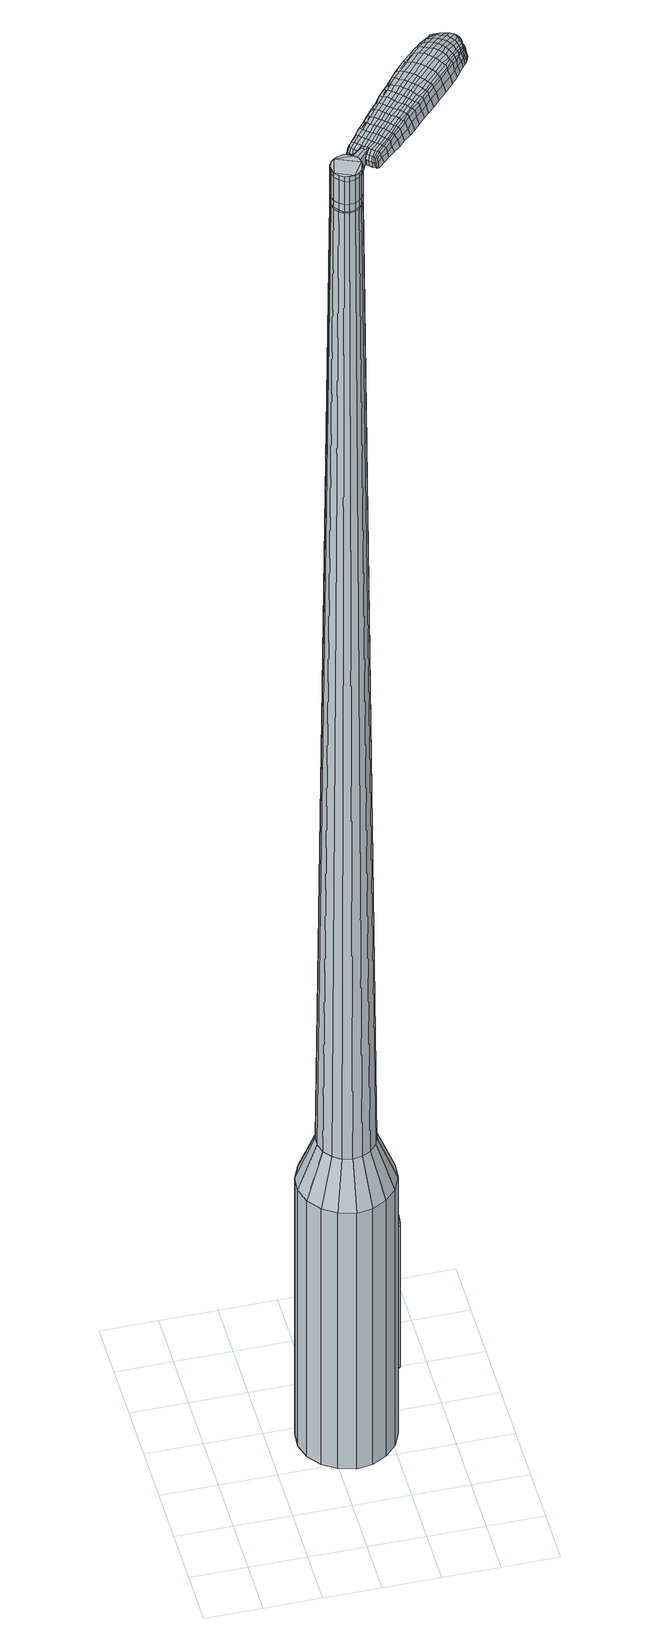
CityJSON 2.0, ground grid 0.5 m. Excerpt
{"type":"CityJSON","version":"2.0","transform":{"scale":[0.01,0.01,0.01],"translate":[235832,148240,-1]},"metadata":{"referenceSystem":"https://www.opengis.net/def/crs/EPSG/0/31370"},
"CityObjects":{
"object1":{"type":"GenericCityObject","attributes":{"cluster":173,"mean_distance_to_centroid":0.107,"new_centroid_x":235833.16,"new_centroid_y":148241.31,"mean_distance_to_camera":5.96,"H1":3.21,"H2":-4.63,"Z_final":111.15,"cluster2":-1,"proj_x":235837.68,"proj_y":148245.56,"id_line":53039,"bearing_l":136.77,"distance":6.2,"orientation":"right","G_obj":46.77},"geometry":[{"type":"MultiSurface","lod":"2","boundaries":[[[0,1,2,3]],[[1,4,5,2]],[[4,6,7,5]],[[6,8,9,7]],[[8,10,11,9]],[[10,12,13,11]],[[12,14,15,13]],[[14,16,17,15]],[[16,18,19,17]],[[18,20,21,19]],[[20,22,23,21]],[[22,24,25,23]],[[24,26,27,25]],[[26,28,29,27]],[[28,30,31,29]],[[30,32,33,31]],[[32,34,35,33]],[[34,0,3,35]],[[36,37,38,39]],[[38,40,41,42]],[[41,43,42]],[[42,44,45,46]],[[45,47,46]],[[46,48,49,50]],[[49,51,50]],[[42,46,50,38]],[[50,52,39,38]],[[53,36,39]],[[2,5,7,35]],[[7,9,11,15]],[[11,13,15]],[[15,17,19,23]],[[19,21,23]],[[23,25,27,31]],[[27,29,31]],[[15,23,31,7]],[[31,33,35,7]],[[3,2,35]],[[1,0,54,55]],[[0,34,56,54]],[[34,32,57,56]],[[32,30,58,57]],[[30,28,59,58]],[[28,26,60,59]],[[26,24,61,60]],[[24,22,62,61]],[[22,20,63,62]],[[20,18,64,63]],[[18,16,65,64]],[[16,14,66,65]],[[14,12,67,66]],[[12,10,68,67]],[[10,8,69,68]],[[8,6,70,69]],[[6,4,71,70]],[[4,1,55,71]],[[55,54,72,73]],[[54,56,74,72]],[[56,57,75,74]],[[57,58,76,75]],[[58,59,77,76]],[[59,60,78,77]],[[60,61,79,78]],[[61,62,80,79]],[[62,63,81,80]],[[63,64,82,81]],[[64,65,83,82]],[[65,66,84,83]],[[66,67,85,84]],[[67,68,86,85]],[[68,69,87,86]],[[69,70,88,87]],[[70,71,89,88]],[[71,55,73,89]],[[72,90,91,92]],[[93,94,90,72]],[[95,96,94,93]],[[76,97,96,95]],[[77,98,97,76]],[[78,99,98,77]],[[79,100,99,78]],[[80,101,100,79]],[[81,102,101,80]],[[82,103,102,81]],[[104,105,103,82]],[[106,107,105,104]],[[85,108,107,106]],[[86,109,108,85]],[[110,111,109,86]],[[112,113,111,110]],[[89,114,113,112]],[[92,91,114,89]],[[115,116,117,118]],[[119,115,118,120]],[[121,119,120,122]],[[123,121,122,124]],[[125,123,124,126]],[[127,125,126,128]],[[129,127,128,130]],[[131,129,130,132]],[[133,131,132,134]],[[135,133,134,136]],[[137,135,136,138]],[[139,137,138,140]],[[141,139,140,142]],[[143,141,142,144]],[[145,143,144,146]],[[147,145,146,148]],[[73,72,92]],[[74,93,72]],[[74,75,95,93]],[[75,76,95]],[[83,104,82]],[[83,84,106,104]],[[84,85,106]],[[87,110,86]],[[87,88,112,110]],[[88,89,112]],[[73,92,89]],[[149,91,90]],[[149,114,91]],[[150,113,114]],[[150,151,111,113]],[[151,109,111]],[[152,107,108]],[[152,153,105,107]],[[153,103,105]],[[154,96,97]],[[154,155,94,96]],[[155,90,94]],[[39,52,147,156]],[[149,90,157,148]],[[53,39,156,116]],[[90,155,117,157]],[[36,53,116,115]],[[155,154,118,117]],[[37,36,115,119]],[[154,97,120,118]],[[38,37,119,121]],[[97,98,122,120]],[[40,38,121,123]],[[98,99,124,122]],[[41,40,123,125]],[[99,100,126,124]],[[43,41,125,127]],[[100,101,128,126]],[[42,43,127,129]],[[101,102,130,128]],[[44,42,129,131]],[[102,103,132,130]],[[45,44,131,133]],[[103,153,134,132]],[[47,45,133,135]],[[153,152,136,134]],[[46,47,135,137]],[[152,108,138,136]],[[48,46,137,139]],[[108,109,140,138]],[[49,48,139,141]],[[109,151,142,140]],[[51,49,141,143]],[[151,150,144,142]],[[50,51,143,145]],[[150,114,146,144]],[[52,50,145,147]],[[114,149,148,146]],[[147,148,158,159]],[[148,157,160,158]],[[157,117,161,160]],[[117,116,162,161]],[[116,156,163,162]],[[156,147,159,163]],[[164,165,166,167]],[[168,164,167,169]],[[164,168,170,171]],[[165,164,171,172]],[[173,174,175,176]],[[177,173,176,178]],[[173,177,179,180]],[[174,173,180,181]],[[182,183,184,185]],[[186,182,185,187]],[[182,186,188,189]],[[183,182,189,190]],[[191,192,193,194]],[[195,191,194,196]],[[191,195,197,198]],[[192,191,198,199]],[[200,201,202,203]],[[204,200,203,205]],[[200,204,206,207]],[[201,200,207,208]],[[209,210,211,212]],[[213,209,212,214]],[[209,213,215,216]],[[210,209,216,217]],[[218,219,220,221]],[[210,218,221,211]],[[218,210,217,222]],[[219,218,222,223]],[[224,225,226,227]],[[219,224,227,220]],[[224,219,223,228]],[[225,224,228,229]],[[230,168,169,231]],[[225,230,231,226]],[[230,225,229,232]],[[168,230,232,170]],[[233,234,235,236]],[[237,233,236,238]],[[233,237,239,240]],[[234,233,240,241]],[[242,243,244,245]],[[234,242,245,235]],[[242,234,241,246]],[[243,242,246,247]],[[248,249,250,251]],[[243,248,251,244]],[[248,243,247,252]],[[249,248,252,253]],[[254,255,256,257]],[[249,254,257,250]],[[254,249,253,258]],[[255,254,258,259]],[[260,165,172,261]],[[255,260,261,256]],[[260,255,259,262]],[[165,260,262,166]],[[263,264,265,266]],[[267,263,266,268]],[[263,267,269,270]],[[264,263,270,271]],[[272,273,274,275]],[[264,272,275,265]],[[272,264,271,276]],[[273,272,276,277]],[[278,279,280,281]],[[273,278,281,274]],[[278,273,277,282]],[[279,278,282,283]],[[284,177,178,285]],[[279,284,285,280]],[[284,279,283,286]],[[177,284,286,179]],[[287,288,289,290]],[[291,287,290,292]],[[287,291,293,294]],[[288,287,294,295]],[[296,297,298,299]],[[288,296,299,289]],[[296,288,295,300]],[[297,296,300,301]],[[302,303,304,305]],[[297,302,305,298]],[[302,297,301,306]],[[303,302,306,307]],[[308,309,310,311]],[[303,308,311,304]],[[308,303,307,312]],[[309,308,312,313]],[[314,174,181,315]],[[309,314,315,310]],[[314,309,313,316]],[[174,314,316,175]],[[317,203,202,318]],[[319,317,318,320]],[[317,319,321,322]],[[203,317,322,205]],[[323,319,320,324]],[[325,323,324,326]],[[323,325,327,328]],[[319,323,328,321]],[[329,325,326,330]],[[331,329,330,332]],[[329,331,333,334]],[[325,329,334,327]],[[335,331,332,336]],[[337,335,336,338]],[[335,337,339,340]],[[331,335,340,333]],[[341,337,338,342]],[[192,341,342,193]],[[341,192,199,343]],[[337,341,343,339]],[[344,345,190,189]],[[346,344,189,188]],[[344,346,347,348]],[[345,344,348,349]],[[350,351,349,348]],[[352,350,348,347]],[[350,352,353,354]],[[351,350,354,355]],[[356,357,355,354]],[[358,356,354,353]],[[356,358,359,360]],[[357,356,360,361]],[[362,363,361,360]],[[364,362,360,359]],[[362,364,197,195]],[[363,362,195,196]],[[365,366,367,368]],[[267,365,368,269]],[[365,267,268,369]],[[366,365,369,370]],[[371,186,187,372]],[[366,371,372,367]],[[371,366,370,373]],[[186,371,373,188]],[[374,375,376,377]],[[213,374,377,215]],[[374,213,214,378]],[[375,374,378,379]],[[380,381,382,383]],[[375,380,383,376]],[[380,375,379,384]],[[381,380,384,385]],[[386,183,190,387]],[[381,386,387,382]],[[386,381,385,388]],[[183,386,388,184]],[[389,390,391,392]],[[171,389,392,172]],[[389,171,170,393]],[[390,389,393,394]],[[395,396,397,398]],[[390,395,398,391]],[[395,390,394,399]],[[396,395,399,400]],[[401,194,193,402]],[[396,401,402,397]],[[401,396,400,403]],[[194,401,403,196]],[[404,405,406,407]],[[176,404,407,178]],[[404,176,175,408]],[[405,404,408,409]],[[410,198,197,411]],[[405,410,411,406]],[[410,405,409,412]],[[198,410,412,199]],[[413,414,415,416]],[[291,413,416,293]],[[413,291,292,417]],[[414,413,417,418]],[[419,204,205,420]],[[414,419,420,415]],[[419,414,418,421]],[[204,419,421,206]],[[422,423,424,425]],[[237,422,425,239]],[[422,237,238,426]],[[423,422,426,427]],[[428,429,430,431]],[[423,428,431,424]],[[428,423,427,432]],[[429,428,432,433]],[[434,201,208,435]],[[429,434,435,430]],[[434,429,433,436]],[[201,434,436,202]],[[437,438,427,426]],[[236,437,426,238]],[[437,236,235,439]],[[438,437,439,440]],[[441,442,433,432]],[[438,441,432,427]],[[441,438,440,443]],[[442,441,443,444]],[[445,318,202,436]],[[442,445,436,433]],[[445,442,444,446]],[[318,445,446,320]],[[447,448,449,450]],[[294,447,450,295]],[[447,294,293,416]],[[448,447,416,415]],[[451,322,321,452]],[[448,451,452,449]],[[451,448,415,420]],[[322,451,420,205]],[[453,454,440,439]],[[245,453,439,235]],[[453,245,244,455]],[[454,453,455,456]],[[457,458,444,443]],[[454,457,443,440]],[[457,454,456,459]],[[458,457,459,460]],[[461,324,320,446]],[[458,461,446,444]],[[461,458,460,462]],[[324,461,462,326]],[[463,464,465,466]],[[300,463,466,301]],[[463,300,295,450]],[[464,463,450,449]],[[467,328,327,468]],[[464,467,468,465]],[[467,464,449,452]],[[328,467,452,321]],[[469,470,456,455]],[[251,469,455,244]],[[469,251,250,471]],[[470,469,471,472]],[[473,474,460,459]],[[470,473,459,456]],[[473,470,472,475]],[[474,473,475,476]],[[477,330,326,462]],[[474,477,462,460]],[[477,474,476,478]],[[330,477,478,332]],[[479,480,481,482]],[[306,479,482,307]],[[479,306,301,466]],[[480,479,466,465]],[[483,334,333,484]],[[480,483,484,481]],[[483,480,465,468]],[[334,483,468,327]],[[485,486,472,471]],[[257,485,471,250]],[[485,257,256,487]],[[486,485,487,488]],[[489,490,476,475]],[[486,489,475,472]],[[489,486,488,491]],[[490,489,491,492]],[[493,336,332,478]],[[490,493,478,476]],[[493,490,492,494]],[[336,493,494,338]],[[495,496,497,498]],[[312,495,498,313]],[[495,312,307,482]],[[496,495,482,481]],[[499,340,339,500]],[[496,499,500,497]],[[499,496,481,484]],[[340,499,484,333]],[[501,502,488,487]],[[261,501,487,256]],[[501,261,172,392]],[[502,501,392,391]],[[503,504,492,491]],[[502,503,491,488]],[[503,502,391,398]],[[504,503,398,397]],[[505,342,338,494]],[[504,505,494,492]],[[505,504,397,402]],[[342,505,402,193]],[[506,507,409,408]],[[316,506,408,175]],[[506,316,313,498]],[[507,506,498,497]],[[508,343,199,412]],[[507,508,412,409]],[[508,507,497,500]],[[343,508,500,339]],[[509,510,370,369]],[[266,509,369,268]],[[509,266,265,511]],[[510,509,511,512]],[[513,346,188,373]],[[510,513,373,370]],[[513,510,512,514]],[[346,513,514,347]],[[515,516,517,518]],[[216,515,518,217]],[[515,216,215,377]],[[516,515,377,376]],[[519,520,521,522]],[[516,519,522,517]],[[519,516,376,383]],[[520,519,383,382]],[[523,345,349,524]],[[520,523,524,521]],[[523,520,382,387]],[[345,523,387,190]],[[525,526,512,511]],[[275,525,511,265]],[[525,275,274,527]],[[526,525,527,528]],[[529,352,347,514]],[[526,529,514,512]],[[529,526,528,530]],[[352,529,530,353]],[[531,532,533,534]],[[222,531,534,223]],[[531,222,217,518]],[[532,531,518,517]],[[535,536,537,538]],[[532,535,538,533]],[[535,532,517,522]],[[536,535,522,521]],[[539,351,355,540]],[[536,539,540,537]],[[539,536,521,524]],[[351,539,524,349]],[[541,542,528,527]],[[281,541,527,274]],[[541,281,280,543]],[[542,541,543,544]],[[545,358,353,530]],[[542,545,530,528]],[[545,542,544,546]],[[358,545,546,359]],[[547,548,549,550]],[[228,547,550,229]],[[547,228,223,534]],[[548,547,534,533]],[[551,552,553,554]],[[548,551,554,549]],[[551,548,533,538]],[[552,551,538,537]],[[555,357,361,556]],[[552,555,556,553]],[[555,552,537,540]],[[357,555,540,355]],[[557,558,544,543]],[[285,557,543,280]],[[557,285,178,407]],[[558,557,407,406]],[[559,364,359,546]],[[558,559,546,544]],[[559,558,406,411]],[[364,559,411,197]],[[560,561,394,393]],[[232,560,393,170]],[[560,232,229,550]],[[561,560,550,549]],[[562,563,400,399]],[[561,562,399,394]],[[562,561,549,554]],[[563,562,554,553]],[[564,363,196,403]],[[563,564,403,400]],[[564,563,553,556]],[[363,564,556,361]],[[565,566,567,568]],[[568,567,569,570]],[[571,569,567,572]],[[572,567,566,573]],[[574,575,576,577]],[[577,576,578,579]],[[580,578,576,581]],[[581,576,575,582]],[[583,584,585,586]],[[586,585,587,588]],[[589,587,585,590]],[[590,585,584,591]],[[592,593,594,595]],[[595,594,596,597]],[[598,596,594,599]],[[599,594,593,600]],[[601,602,603,604]],[[604,603,605,606]],[[607,605,603,608]],[[608,603,602,609]],[[610,611,612,613]],[[613,612,614,615]],[[616,614,612,617]],[[617,612,611,618]],[[619,620,621,622]],[[622,621,611,610]],[[618,611,621,623]],[[623,621,620,624]],[[625,626,627,628]],[[628,627,620,619]],[[624,620,627,629]],[[629,627,626,630]],[[570,569,631,632]],[[632,631,626,625]],[[630,626,631,633]],[[633,631,569,571]],[[634,635,636,637]],[[637,636,638,639]],[[640,638,636,641]],[[641,636,635,642]],[[643,644,645,646]],[[646,645,635,634]],[[642,635,645,647]],[[647,645,644,648]],[[649,650,651,652]],[[652,651,644,643]],[[648,644,651,653]],[[653,651,650,654]],[[655,656,657,658]],[[658,657,650,649]],[[654,650,657,659]],[[659,657,656,660]],[[573,566,661,662]],[[662,661,656,655]],[[660,656,661,663]],[[663,661,566,565]],[[664,665,666,667]],[[667,666,668,669]],[[670,668,666,671]],[[671,666,665,672]],[[673,674,675,676]],[[676,675,665,664]],[[672,665,675,677]],[[677,675,674,678]],[[679,680,681,682]],[[682,681,674,673]],[[678,674,681,683]],[[683,681,680,684]],[[579,578,685,686]],[[686,685,680,679]],[[684,680,685,687]],[[687,685,578,580]],[[688,689,690,691]],[[691,690,692,693]],[[694,692,690,695]],[[695,690,689,696]],[[697,698,699,700]],[[700,699,689,688]],[[696,689,699,701]],[[701,699,698,702]],[[703,704,705,706]],[[706,705,698,697]],[[702,698,705,707]],[[707,705,704,708]],[[709,710,711,712]],[[712,711,704,703]],[[708,704,711,713]],[[713,711,710,714]],[[582,575,715,716]],[[716,715,710,709]],[[714,710,715,717]],[[717,715,575,574]],[[601,604,718,719]],[[719,718,720,721]],[[722,720,718,723]],[[723,718,604,606]],[[721,720,724,725]],[[725,724,726,727]],[[728,726,724,729]],[[729,724,720,722]],[[727,726,730,731]],[[731,730,732,733]],[[734,732,730,735]],[[735,730,726,728]],[[733,732,736,737]],[[737,736,738,739]],[[740,738,736,741]],[[741,736,732,734]],[[739,738,742,743]],[[743,742,593,592]],[[600,593,742,744]],[[744,742,738,740]],[[591,745,746,590]],[[590,746,747,589]],[[748,747,746,749]],[[749,746,745,750]],[[750,751,752,749]],[[749,752,753,748]],[[754,753,752,755]],[[755,752,751,756]],[[756,757,758,755]],[[755,758,759,754]],[[760,759,758,761]],[[761,758,757,762]],[[762,763,764,761]],[[761,764,765,760]],[[598,765,764,596]],[[596,764,763,597]],[[766,767,768,769]],[[769,768,668,670]],[[669,668,768,770]],[[770,768,767,771]],[[588,587,772,773]],[[773,772,767,766]],[[771,767,772,774]],[[774,772,587,589]],[[775,776,777,778]],[[778,777,614,616]],[[615,614,777,779]],[[779,777,776,780]],[[781,782,783,784]],[[784,783,776,775]],[[780,776,783,785]],[[785,783,782,786]],[[591,584,787,788]],[[788,787,782,781]],[[786,782,787,789]],[[789,787,584,583]],[[790,791,792,793]],[[793,792,572,573]],[[571,572,792,794]],[[794,792,791,795]],[[796,797,798,799]],[[799,798,791,790]],[[795,791,798,800]],[[800,798,797,801]],[[592,595,802,803]],[[803,802,797,796]],[[801,797,802,804]],[[804,802,595,597]],[[805,806,807,808]],[[808,807,577,579]],[[574,577,807,809]],[[809,807,806,810]],[[598,599,811,812]],[[812,811,806,805]],[[810,806,811,813]],[[813,811,599,600]],[[814,815,692,816]],[[816,692,694]],[[693,692,817]],[[817,692,815,818]],[[606,605,819,820]],[[820,819,815,814]],[[818,815,819,821]],[[821,819,605,607]],[[822,823,638,824]],[[824,638,640]],[[639,638,825]],[[825,638,823,826]],[[827,828,829,830]],[[830,829,823,822]],[[826,823,829,831]],[[831,829,828,832]],[[609,602,833,834]],[[834,833,828,827]],[[832,828,833,835]],[[835,833,602,601]],[[826,836,837,825]],[[825,837,637,639]],[[634,637,837,838]],[[838,837,836,839]],[[832,840,841,831]],[[831,841,836,826]],[[839,836,841,842]],[[842,841,840,843]],[[601,719,844,835]],[[835,844,840,832]],[[843,840,844,845]],[[845,844,719,721]],[[846,847,848,849]],[[849,848,695,696]],[[694,695,848,816]],[[816,848,847,814]],[[722,723,850,851]],[[851,850,847,846]],[[814,847,850,820]],[[820,850,723,606]],[[839,852,853,838]],[[838,853,646,634]],[[643,646,853,854]],[[854,853,852,855]],[[843,856,857,842]],[[842,857,852,839]],[[855,852,857,858]],[[858,857,856,859]],[[721,725,860,845]],[[845,860,856,843]],[[859,856,860,861]],[[861,860,725,727]],[[862,863,864,865]],[[865,864,701,702]],[[696,701,864,849]],[[849,864,863,846]],[[728,729,866,867]],[[867,866,863,862]],[[846,863,866,851]],[[851,866,729,722]],[[855,868,869,854]],[[854,869,652,643]],[[649,652,869,870]],[[869,868,870]],[[859,871,872,858]],[[858,872,868,855]],[[870,868,872,873]],[[873,872,871,874]],[[727,731,875,861]],[[861,875,871,859]],[[874,871,875,876]],[[876,875,731,733]],[[877,878,879,880]],[[880,879,707,708]],[[702,707,879,865]],[[865,879,878,862]],[[734,735,881,882]],[[882,881,878,877]],[[862,878,881,867]],[[867,881,735,728]],[[883,884,870]],[[870,884,658,649]],[[655,658,884,885]],[[885,884,883,886]],[[874,887,888,873]],[[873,888,883,870]],[[886,883,888,889]],[[889,888,887,890]],[[733,737,891,876]],[[876,891,887,874]],[[890,887,891,892]],[[892,891,737,739]],[[893,894,895,896]],[[896,895,713,714]],[[708,713,895,880]],[[880,895,894,877]],[[740,741,897,898]],[[898,897,894,893]],[[877,894,897,882]],[[882,897,741,734]],[[886,899,900,885]],[[885,900,662,655]],[[573,662,900,793]],[[793,900,899,790]],[[890,901,902,889]],[[889,902,899,886]],[[790,899,902,799]],[[799,902,901,796]],[[739,743,903,892]],[[892,903,901,890]],[[796,901,903,803]],[[803,903,743,592]],[[810,904,905,809]],[[809,905,717,574]],[[714,717,905,896]],[[896,905,904,893]],[[600,744,906,813]],[[813,906,904,810]],[[893,904,906,898]],[[898,906,744,740]],[[771,907,908,770]],[[770,908,667,669]],[[664,667,908,909]],[[909,908,907,910]],[[589,747,911,774]],[[774,911,907,771]],[[910,907,911,912]],[[912,911,747,748]],[[913,914,915,916]],[[916,915,617,618]],[[616,617,915,778]],[[778,915,914,775]],[[917,918,919,920]],[[920,919,914,913]],[[775,914,919,784]],[[784,919,918,781]],[[750,745,921,922]],[[922,921,918,917]],[[781,918,921,788]],[[788,921,745,591]],[[910,923,924,909]],[[909,924,676,664]],[[673,676,924,925]],[[925,924,923,926]],[[748,753,927,912]],[[912,927,923,910]],[[926,923,927,928]],[[928,927,753,754]],[[929,930,931,932]],[[932,931,623,624]],[[618,623,931,916]],[[916,931,930,913]],[[933,934,935,936]],[[936,935,930,929]],[[913,930,935,920]],[[920,935,934,917]],[[756,751,937,938]],[[938,937,934,933]],[[917,934,937,922]],[[922,937,751,750]],[[926,939,940,925]],[[925,940,682,673]],[[679,682,940,941]],[[941,940,939,942]],[[754,759,943,928]],[[928,943,939,926]],[[942,939,943,944]],[[944,943,759,760]],[[945,946,947,948]],[[948,947,629,630]],[[624,629,947,932]],[[932,947,946,929]],[[949,950,951,952]],[[952,951,946,945]],[[929,946,951,936]],[[936,951,950,933]],[[762,757,953,954]],[[954,953,950,949]],[[933,950,953,938]],[[938,953,757,756]],[[942,955,956,941]],[[941,956,686,679]],[[579,686,956,808]],[[808,956,955,805]],[[760,765,957,944]],[[944,957,955,942]],[[805,955,957,812]],[[812,957,765,598]],[[795,958,959,794]],[[794,959,633,571]],[[630,633,959,948]],[[948,959,958,945]],[[801,960,961,800]],[[800,961,958,795]],[[945,958,961,952]],[[952,961,960,949]],[[597,763,962,804]],[[804,962,960,801]],[[949,960,962,954]],[[954,962,763,762]],[[565,568,167,166]],[[568,570,169,167]],[[580,581,180,179]],[[581,582,181,180]],[[583,586,185,184]],[[586,588,187,185]],[[607,608,207,206]],[[608,609,208,207]],[[610,613,212,211]],[[613,615,214,212]],[[619,622,221,220]],[[622,610,211,221]],[[625,628,227,226]],[[628,619,220,227]],[[570,632,231,169]],[[632,625,226,231]],[[640,641,240,239]],[[641,642,241,240]],[[642,647,246,241]],[[647,648,247,246]],[[648,653,252,247]],[[653,654,253,252]],[[654,659,258,253]],[[659,660,259,258]],[[660,663,262,259]],[[663,565,166,262]],[[670,671,270,269]],[[671,672,271,270]],[[672,677,276,271]],[[677,678,277,276]],[[678,683,282,277]],[[683,684,283,282]],[[684,687,286,283]],[[687,580,179,286]],[[688,691,290,289]],[[691,693,292,290]],[[697,700,299,298]],[[700,688,289,299]],[[703,706,305,304]],[[706,697,298,305]],[[709,712,311,310]],[[712,703,304,311]],[[582,716,315,181]],[[716,709,310,315]],[[766,769,368,367]],[[769,670,269,368]],[[588,773,372,187]],[[773,766,367,372]],[[615,779,378,214]],[[779,780,379,378]],[[780,785,384,379]],[[785,786,385,384]],[[786,789,388,385]],[[789,583,184,388]],[[693,817,417,292]],[[817,818,418,417]],[[818,821,421,418]],[[821,607,206,421]],[[822,824,425,424]],[[824,640,239,425]],[[827,830,431,430]],[[830,822,424,431]],[[609,834,435,208]],[[834,827,430,435]],[[963,964,965,966]],[[967,968,966,965]],[[969,970,971,972]],[[973,974,975,976]],[[964,977,978,965]],[[979,967,965,978]],[[980,969,972,981]],[[982,983,974,973]],[[977,984,985,978]],[[985,986,979,978]],[[987,980,981,988]],[[989,983,982,990]],[[984,991,992,985]],[[992,993,986,985]],[[994,987,988,995]],[[996,989,990,997]],[[998,999,1000,1001]],[[1002,1003,999,998]],[[1002,1004,1005,1003]],[[1004,1006,1007,1005]],[[1008,1009,1010,1011]],[[1012,1013,1009,1008]],[[1014,1015,1013,1012]],[[1016,1017,1015,1014]],[[1011,1000,999,1008]],[[1008,999,1003,1012]],[[1003,1005,1014,1012]],[[1005,1007,1016,1014]],[[972,971,968,967]],[[981,972,967,979]],[[986,988,981,979]],[[993,995,988,986]],[[973,976,970,969]],[[982,973,969,980]],[[990,982,980,987]],[[997,990,987,994]],[[974,998,1001,975]],[[983,1002,998,974]],[[1004,1002,983,989]],[[1006,1004,989,996]],[[1018,1019,1020,1021]],[[1020,1022,1023,1024]],[[1020,1024,1025,1026]],[[1020,1026,1021]],[[1027,1018,1021,1028]],[[1029,1028,1021,1030]],[[1031,1030,1021]],[[1032,1020,1019,1033]],[[1034,1032,1033,1035]],[[1036,1034,1035,1037]],[[1038,1036,1037,1039]],[[1040,1038,1039,1041]],[[1041,1042,1043,1044]],[[1041,1044,1045,1046]],[[1041,1046,1047,1048]],[[1047,1049,1050,1051]],[[1047,1051,1052,1053]],[[1047,1053,1048]],[[1041,1048,1040]],[[1054,1055,1019,1018]],[[1056,1057,1022,1020]],[[1058,1059,1031,1021]],[[1055,1060,1033,1019]],[[1061,1056,1020,1032]],[[1060,1062,1035,1033]],[[1063,1061,1032,1034]],[[1062,1064,1037,1035]],[[1065,1063,1034,1036]],[[1064,1066,1039,1037]],[[1067,1065,1036,1038]],[[1066,1068,1041,1039]],[[1069,1067,1038,1040]],[[1068,1070,1042,1041]],[[1071,1072,1049,1047]],[[1073,1069,1040,1048]],[[1043,1042,1070,1074]],[[1044,1043,1074,1075]],[[1045,1044,1075,1076]],[[1046,1045,1076,1077]],[[1047,1046,1077,1071]],[[1078,1054,1018,1027]],[[1079,1078,1027,1028]],[[1080,1079,1028,1029]],[[1081,1080,1029,1030]],[[1059,1081,1030,1031]],[[1023,1022,1057,1082]],[[1050,1049,1072,1083]],[[1024,1023,1082,1084]],[[1025,1024,1084,1085]],[[1026,1025,1085,1086]],[[1021,1026,1086,1058]],[[1051,1050,1083,1087]],[[1052,1051,1087,1088]],[[1053,1052,1088,1089]],[[1048,1053,1089,1073]]]}]}
},
"vertices":[
[145,164,384],[154,153,384],[154,153,96],[145,164,96],[158,139,384],[158,139,96],[157,124,384],[157,124,96],[151,110,384],[151,110,96],[141,100,384],[141,100,96],[128,93,384],[128,93,96],[114,91,384],[114,91,96],[99,95,384],[99,95,96],[87,103,384],[87,103,96],[78,115,384],[78,115,96],[74,129,384],[74,129,96],[75,143,384],[75,143,96],[81,157,384],[81,157,96],[91,167,384],[91,167,96],[104,174,384],[104,174,96],[118,176,384],[118,176,96],[133,172,384],[133,172,96],[117,147,1524],[112,146,1524],[108,144,1524],[125,143,1524],[105,141,1524],[103,137,1524],[104,128,1524],[103,132,1524],[107,124,1524],[111,121,1524],[120,121,1524],[115,120,1524],[124,123,1524],[127,126,1524],[129,135,1524],[129,130,1524],[128,140,1524],[121,146,1524],[133,152,429],[138,145,429],[126,157,429],[117,159,429],[109,158,429],[101,154,429],[95,147,429],[91,139,429],[91,131,429],[93,122,429],[99,115,429],[106,110,429],[115,108,429],[123,109,429],[131,113,429],[137,120,429],[140,128,429],[141,137,429],[125,143,1483],[128,140,1483],[121,146,1483],[117,147,1483],[112,146,1483],[108,144,1483],[105,141,1483],[103,137,1483],[103,132,1483],[104,128,1483],[107,124,1483],[111,121,1483],[115,120,1483],[120,121,1483],[124,123,1483],[127,126,1483],[129,130,1483],[129,135,1483],[125,143,1485],[127,139,1485],[127,139,1483],[121,145,1483],[121,145,1485],[117,146,1483],[117,146,1485],[112,146,1485],[108,144,1485],[105,141,1485],[103,137,1485],[103,132,1485],[104,128,1485],[107,124,1485],[111,122,1483],[111,122,1485],[115,121,1483],[115,121,1485],[120,121,1485],[124,123,1485],[127,127,1483],[127,127,1485],[128,131,1483],[128,131,1485],[129,135,1485],[117,147,1519],[121,146,1519],[121,146,1493],[117,147,1493],[112,146,1519],[112,146,1493],[108,144,1519],[108,144,1493],[105,141,1519],[105,141,1493],[103,137,1519],[103,137,1493],[103,132,1519],[103,132,1493],[104,128,1519],[104,128,1493],[107,124,1519],[107,124,1493],[111,121,1519],[111,121,1493],[115,120,1519],[115,120,1493],[120,121,1519],[120,121,1493],[124,123,1519],[124,123,1493],[127,126,1519],[127,126,1493],[129,130,1519],[129,130,1493],[129,135,1519],[129,135,1493],[128,140,1519],[128,140,1493],[128,140,1485],[129,130,1485],[127,126,1485],[115,120,1485],[111,121,1485],[117,147,1485],[121,146,1485],[125,143,1519],[125,143,1493],[140,155,1513],[140,155,1518],[138,157,1513],[136,159,1513],[136,159,1518],[138,157,1518],[203,198,1519],[198,193,1518],[200,193,1509],[205,197,1510],[209,204,1519],[211,204,1510],[207,204,1526],[201,198,1525],[196,193,1525],[175,224,1519],[170,219,1518],[171,217,1525],[175,222,1525],[181,231,1519],[181,229,1526],[181,233,1510],[175,226,1510],[170,221,1509],[238,266,1519],[241,263,1519],[241,264,1513],[239,266,1513],[234,268,1519],[235,268,1513],[233,266,1524],[237,264,1524],[240,262,1524],[187,212,1530],[182,206,1529],[185,204,1529],[190,209,1530],[194,218,1531],[196,216,1531],[191,221,1530],[185,214,1530],[180,209,1529],[132,153,1512],[134,151,1512],[135,152,1517],[133,153,1517],[130,155,1512],[131,155,1517],[130,156,1506],[133,153,1506],[135,151,1506],[242,242,1519],[241,239,1519],[242,239,1512],[244,241,1512],[244,244,1518],[245,244,1512],[243,244,1522],[241,242,1523],[239,240,1524],[238,235,1519],[234,231,1519],[236,231,1512],[239,235,1512],[236,236,1524],[233,231,1525],[230,226,1519],[225,220,1519],[227,220,1511],[232,226,1511],[229,227,1526],[223,221,1526],[217,212,1519],[219,212,1510],[215,212,1526],[149,147,1513],[155,152,1513],[154,152,1518],[148,147,1517],[145,143,1512],[145,144,1516],[146,143,1506],[151,147,1507],[156,152,1507],[160,157,1514],[166,162,1515],[164,163,1520],[159,157,1519],[162,157,1507],[168,162,1507],[171,167,1515],[177,172,1516],[175,173,1522],[170,168,1521],[173,167,1508],[179,172,1508],[182,178,1517],[187,183,1517],[186,183,1524],[180,178,1523],[184,177,1508],[189,182,1509],[193,188,1518],[191,188,1524],[195,188,1509],[217,267,1519],[214,265,1519],[215,263,1524],[218,266,1523],[219,268,1518],[219,267,1522],[219,270,1512],[217,268,1512],[214,266,1512],[211,261,1519],[206,258,1519],[207,256,1525],[211,260,1524],[210,263,1512],[206,259,1512],[202,253,1519],[197,248,1519],[197,246,1526],[203,252,1526],[202,255,1511],[196,250,1511],[189,239,1519],[189,238,1526],[189,241,1510],[127,168,1513],[132,173,1513],[132,175,1507],[127,169,1507],[124,163,1512],[124,164,1506],[125,163,1516],[128,166,1517],[133,172,1518],[137,179,1514],[142,185,1515],[142,187,1507],[137,181,1507],[137,178,1519],[142,183,1520],[147,191,1515],[151,196,1516],[151,198,1508],[146,192,1508],[147,189,1521],[152,195,1522],[156,202,1517],[161,208,1517],[161,210,1509],[156,204,1508],[157,200,1523],[161,206,1524],[166,213,1518],[165,215,1509],[166,212,1524],[137,157,1519],[139,156,1519],[142,163,1520],[144,161,1520],[140,165,1520],[135,159,1519],[147,168,1522],[149,166,1522],[152,174,1523],[154,172,1523],[150,176,1523],[145,170,1521],[157,179,1524],[159,177,1524],[162,185,1525],[164,183,1525],[160,187,1525],[155,181,1524],[167,190,1526],[169,188,1526],[172,195,1527],[174,193,1527],[170,198,1527],[165,192,1526],[177,201,1528],[180,199,1528],[175,203,1528],[235,262,1527],[238,260,1527],[231,264,1526],[228,261,1527],[232,259,1528],[234,256,1528],[227,254,1529],[230,252,1529],[224,257,1528],[219,251,1530],[222,249,1530],[225,246,1530],[217,244,1531],[220,241,1531],[214,246,1530],[208,240,1531],[211,237,1531],[214,234,1531],[202,228,1531],[205,225,1531],[199,230,1531],[221,269,1518],[224,269,1519],[224,270,1513],[221,270,1513],[221,267,1523],[224,268,1523],[229,269,1519],[230,270,1513],[228,267,1524],[244,246,1518],[245,249,1518],[243,248,1523],[243,246,1523],[246,246,1513],[246,249,1513],[245,252,1519],[244,256,1519],[243,255,1524],[243,252,1523],[246,253,1513],[245,257,1513],[243,260,1519],[242,259,1524],[243,261,1513],[200,199,1528],[199,200,1528],[193,195,1528],[195,194,1527],[206,205,1528],[205,206,1529],[197,202,1529],[194,205,1530],[189,199,1529],[191,197,1528],[203,209,1529],[201,211,1530],[192,207,1530],[187,202,1529],[198,213,1531],[176,221,1528],[178,220,1529],[184,226,1529],[182,228,1528],[172,216,1527],[173,214,1528],[181,217,1529],[187,224,1530],[176,212,1528],[124,161,1512],[125,160,1512],[126,160,1517],[125,161,1517],[123,162,1506],[125,161,1506],[127,157,1512],[128,158,1517],[128,158,1506],[143,142,1512],[142,144,1512],[143,144,1506],[144,143,1506],[143,144,1517],[142,145,1517],[140,145,1512],[138,147,1512],[139,147,1506],[141,145,1506],[141,146,1517],[139,148,1517],[136,149,1512],[137,149,1506],[137,150,1517],[147,148,1519],[146,149,1519],[152,153,1520],[151,154,1520],[144,150,1519],[142,152,1519],[150,156,1520],[148,157,1520],[140,154,1519],[146,159,1520],[128,165,1519],[130,164,1519],[135,170,1520],[133,171,1520],[132,162,1519],[137,167,1520],[158,158,1521],[157,159,1521],[163,163,1522],[162,164,1522],[155,161,1521],[153,163,1521],[160,166,1522],[158,168,1523],[151,165,1522],[156,170,1523],[138,177,1521],[140,175,1521],[145,181,1522],[143,182,1522],[142,173,1521],[147,178,1522],[168,168,1523],[167,170,1523],[174,174,1524],[172,175,1524],[165,171,1523],[163,173,1524],[171,177,1525],[169,179,1525],[161,175,1524],[166,181,1525],[148,188,1523],[149,186,1523],[154,192,1524],[153,194,1524],[152,184,1524],[157,190,1525],[179,179,1525],[178,180,1525],[184,184,1526],[183,185,1526],[176,182,1526],[174,184,1526],[181,187,1527],[179,189,1527],[172,186,1526],[177,191,1527],[158,199,1525],[159,198,1525],[164,203,1526],[162,205,1526],[162,195,1526],[167,201,1527],[190,189,1527],[188,190,1527],[186,192,1527],[184,194,1528],[182,196,1528],[167,210,1527],[169,209,1527],[172,206,1528],[219,266,1525],[222,266,1525],[217,263,1526],[219,263,1526],[227,265,1526],[224,263,1527],[241,244,1525],[242,246,1525],[239,244,1526],[239,241,1525],[242,250,1525],[241,253,1526],[238,250,1527],[239,247,1526],[240,257,1526],[237,253,1527],[213,260,1526],[215,260,1527],[208,256,1527],[211,255,1528],[219,258,1528],[215,254,1529],[236,237,1526],[236,239,1527],[232,235,1528],[232,233,1527],[235,242,1527],[234,246,1528],[229,241,1529],[231,237,1528],[232,249,1528],[227,244,1530],[204,251,1528],[206,250,1529],[198,245,1528],[200,244,1529],[210,249,1529],[204,242,1530],[228,228,1528],[227,230,1528],[222,224,1529],[223,222,1528],[226,232,1529],[225,235,1530],[218,229,1530],[220,226,1530],[223,238,1530],[216,232,1531],[190,237,1529],[192,235,1529],[196,233,1530],[214,213,1528],[213,215,1529],[212,217,1530],[210,220,1530],[207,223,1531],[198,194,1509],[196,194,1518],[202,199,1518],[204,199,1509],[208,205,1519],[210,205,1510],[206,205,1525],[200,199,1525],[195,194,1525],[172,216,1525],[172,218,1518],[177,223,1518],[177,221,1525],[182,229,1519],[183,228,1525],[182,231,1510],[176,225,1509],[172,220,1509],[240,262,1513],[239,262,1519],[237,264,1519],[237,265,1513],[233,266,1519],[234,266,1513],[233,264,1524],[236,263,1524],[238,260,1524],[185,204,1528],[183,206,1528],[188,212,1529],[190,210,1529],[194,218,1529],[196,216,1529],[191,221,1529],[185,214,1529],[180,209,1528],[136,153,1516],[136,152,1512],[134,154,1512],[134,155,1516],[132,156,1512],[132,157,1516],[132,157,1506],[134,155,1506],[136,153,1506],[241,240,1512],[239,240,1519],[241,243,1518],[242,242,1512],[242,244,1518],[243,244,1512],[241,245,1522],[240,243,1523],[238,241,1523],[234,232,1512],[233,232,1519],[236,236,1519],[238,236,1512],[235,237,1524],[231,232,1525],[225,222,1511],[224,222,1519],[229,227,1519],[231,227,1511],[227,228,1525],[222,222,1526],[216,213,1519],[218,213,1510],[214,214,1526],[152,154,1518],[154,153,1513],[148,148,1513],[147,149,1517],[144,145,1512],[144,146,1515],[146,145,1506],[150,148,1506],[155,153,1507],[163,164,1520],[165,164,1514],[159,159,1514],[158,159,1519],[161,158,1507],[166,164,1507],[174,174,1522],[175,174,1516],[170,169,1515],[168,169,1521],[172,169,1508],[177,174,1508],[184,184,1523],[186,184,1517],[181,179,1516],[179,179,1522],[183,179,1508],[188,184,1508],[191,189,1517],[190,189,1524],[193,189,1509],[216,262,1523],[216,263,1519],[218,265,1518],[219,264,1523],[220,266,1518],[220,265,1522],[219,268,1512],[218,267,1512],[215,265,1512],[208,255,1525],[208,256,1519],[212,260,1519],[213,259,1524],[212,262,1512],[208,258,1512],[198,245,1526],[198,246,1519],[204,252,1519],[204,251,1525],[203,254,1511],[198,248,1511],[190,238,1519],[191,236,1526],[190,240,1510],[134,174,1507],[134,172,1513],[129,166,1513],[129,168,1506],[126,162,1512],[126,164,1506],[127,162,1515],[129,165,1517],[134,171,1518],[143,185,1507],[143,184,1514],[139,178,1514],[138,180,1507],[139,177,1519],[144,182,1520],[153,197,1508],[153,195,1516],[148,190,1515],[148,191,1508],[149,188,1521],[153,194,1522],[162,208,1508],[163,206,1517],[158,201,1516],[158,203,1508],[158,199,1522],[163,205,1523],[167,212,1517],[167,214,1509],[168,210,1524],[137,158,1518],[139,156,1518],[142,163,1519],[144,161,1519],[140,165,1519],[135,160,1518],[147,169,1520],[149,167,1520],[152,174,1521],[154,172,1521],[150,176,1521],[145,171,1520],[158,180,1523],[160,178,1523],[163,185,1524],[165,183,1524],[160,187,1524],[155,182,1523],[168,190,1525],[170,188,1525],[173,196,1526],[175,194,1526],[170,198,1526],[165,193,1525],[178,201,1527],[180,199,1527],[175,203,1527],[236,259,1526],[234,261,1526],[231,263,1525],[228,260,1526],[231,258,1526],[234,256,1526],[230,251,1528],[227,254,1528],[224,256,1527],[219,251,1528],[222,249,1529],[225,246,1529],[220,241,1530],[217,243,1530],[214,246,1529],[208,239,1530],[211,237,1530],[214,234,1530],[205,225,1530],[202,228,1530],[200,230,1530],[224,268,1513],[224,267,1518],[221,267,1518],[221,268,1512],[221,265,1523],[224,266,1523],[229,267,1519],[229,268,1513],[228,265,1523],[241,248,1523],[243,249,1518],[242,246,1518],[241,246,1523],[244,246,1512],[244,249,1512],[241,255,1523],[242,256,1519],[243,252,1519],[241,251,1523],[244,252,1513],[243,256,1513],[241,259,1519],[240,258,1524],[242,259,1513],[193,196,1527],[198,201,1527],[199,200,1527],[194,195,1526],[205,206,1527],[204,207,1528],[189,200,1528],[194,205,1528],[196,203,1528],[191,198,1527],[203,209,1528],[201,211,1529],[192,207,1529],[187,202,1528],[198,214,1529],[185,226,1528],[179,219,1527],[178,220,1527],[183,227,1527],[173,215,1526],[174,214,1527],[182,217,1528],[188,224,1528],[177,212,1527],[128,161,1516],[127,161,1512],[127,162,1516],[126,163,1506],[127,162,1506],[129,159,1512],[130,159,1516],[129,160,1506],[144,145,1506],[143,145,1512],[145,145,1506],[144,146,1516],[143,146,1516],[141,149,1506],[140,149,1512],[142,147,1512],[143,147,1506],[142,148,1516],[140,150,1516],[138,151,1512],[138,151,1506],[138,151,1516],[146,150,1518],[147,149,1518],[152,154,1519],[151,155,1519],[143,153,1518],[145,151,1518],[150,156,1519],[148,158,1519],[141,155,1518],[146,160,1519],[135,170,1519],[131,165,1518],[130,165,1518],[135,171,1519],[133,162,1518],[138,168,1519],[157,160,1520],[157,159,1520],[163,164,1521],[162,165,1521],[153,163,1520],[155,161,1520],[160,167,1521],[158,169,1521],[151,165,1520],[156,170,1521],[145,181,1521],[140,176,1520],[139,176,1520],[144,182,1521],[143,173,1520],[148,179,1521],[167,170,1522],[168,170,1522],[173,175,1523],[164,174,1522],[166,172,1522],[171,177,1523],[169,179,1524],[162,176,1523],[167,181,1524],[155,192,1523],[150,187,1522],[149,188,1522],[154,193,1523],[153,184,1522],[157,190,1523],[178,181,1524],[178,180,1524],[184,185,1525],[183,186,1525],[174,184,1525],[176,182,1524],[181,188,1525],[179,190,1526],[172,186,1525],[177,192,1526],[165,203,1525],[160,198,1524],[159,199,1524],[164,204,1525],[162,195,1524],[167,201,1525],[188,191,1526],[189,190,1526],[184,195,1527],[186,193,1526],[182,197,1527],[169,209,1526],[168,210,1526],[172,206,1526],[222,264,1524],[220,264,1524],[217,262,1525],[219,262,1525],[226,264,1525],[224,262,1525],[238,244,1525],[240,247,1524],[240,244,1524],[238,242,1525],[237,250,1526],[240,253,1525],[240,250,1524],[238,247,1525],[238,256,1525],[236,253,1526],[216,259,1526],[214,258,1526],[209,254,1526],[211,254,1527],[220,257,1526],[215,253,1527],[231,235,1527],[235,240,1526],[235,238,1526],[231,233,1526],[229,241,1528],[233,246,1527],[234,243,1526],[230,238,1527],[232,249,1527],[227,243,1528],[207,250,1527],[205,250,1527],[199,244,1527],[201,244,1528],[210,248,1528],[204,242,1529],[221,224,1528],[227,230,1527],[227,229,1527],[221,223,1527],[218,229,1529],[224,236,1529],[225,233,1528],[220,227,1528],[222,238,1529],[216,232,1530],[193,235,1528],[191,236,1528],[196,233,1529],[213,216,1528],[213,214,1528],[209,220,1529],[211,218,1529],[207,223,1530],[145,145,1508],[140,149,1508],[163,172,1509],[169,167,1509],[179,187,1510],[185,181,1510],[206,216,1512],[213,209,1512],[201,196,1511],[194,203,1511],[219,229,1513],[228,239,1514],[234,233,1514],[225,222,1513],[135,154,1508],[158,178,1509],[172,193,1510],[200,222,1512],[187,209,1511],[212,235,1513],[221,245,1514],[130,158,1508],[152,183,1509],[166,199,1510],[193,228,1512],[180,215,1511],[215,251,1514],[205,242,1513],[126,163,1508],[146,188,1509],[160,205,1510],[186,235,1512],[174,222,1511],[208,257,1514],[198,248,1513],[236,249,1514],[239,253,1514],[244,249,1514],[243,243,1514],[230,255,1514],[234,258,1514],[224,261,1514],[228,263,1514],[218,266,1514],[223,268,1514],[240,259,1515],[240,263,1515],[241,262,1515],[243,256,1515],[237,262,1515],[239,264,1515],[234,265,1515],[238,265,1515],[230,268,1515],[237,265,1515],[101,174,334],[104,176,334],[104,176,165],[91,169,171],[101,174,165],[97,172,165],[95,171,166],[93,170,167],[92,170,169],[97,172,334],[95,171,333],[93,170,332],[92,170,331],[91,169,328],[119,177,165],[119,177,334],[133,174,165],[133,174,334],[146,165,165],[146,165,334],[155,153,165],[155,153,334],[160,139,165],[160,139,334],[159,135,334],[159,131,334],[159,128,333],[159,126,332],[159,125,331],[159,125,328],[159,135,165],[159,125,171],[159,125,169],[159,126,167],[159,128,166],[159,131,165],[102,171,334],[105,173,334],[105,173,165],[102,171,165],[93,167,171],[93,167,328],[119,174,334],[119,174,165],[132,171,334],[132,171,165],[144,163,334],[144,163,165],[152,152,334],[152,152,165],[157,139,334],[157,139,165],[157,135,334],[156,125,328],[156,125,171],[157,135,165],[156,131,334],[156,128,333],[156,126,332],[156,125,331],[99,170,334],[96,168,333],[94,168,332],[93,167,331],[99,170,165],[156,125,169],[96,168,166],[94,168,167],[93,167,169],[156,126,167],[156,128,166],[156,131,165]
]}
